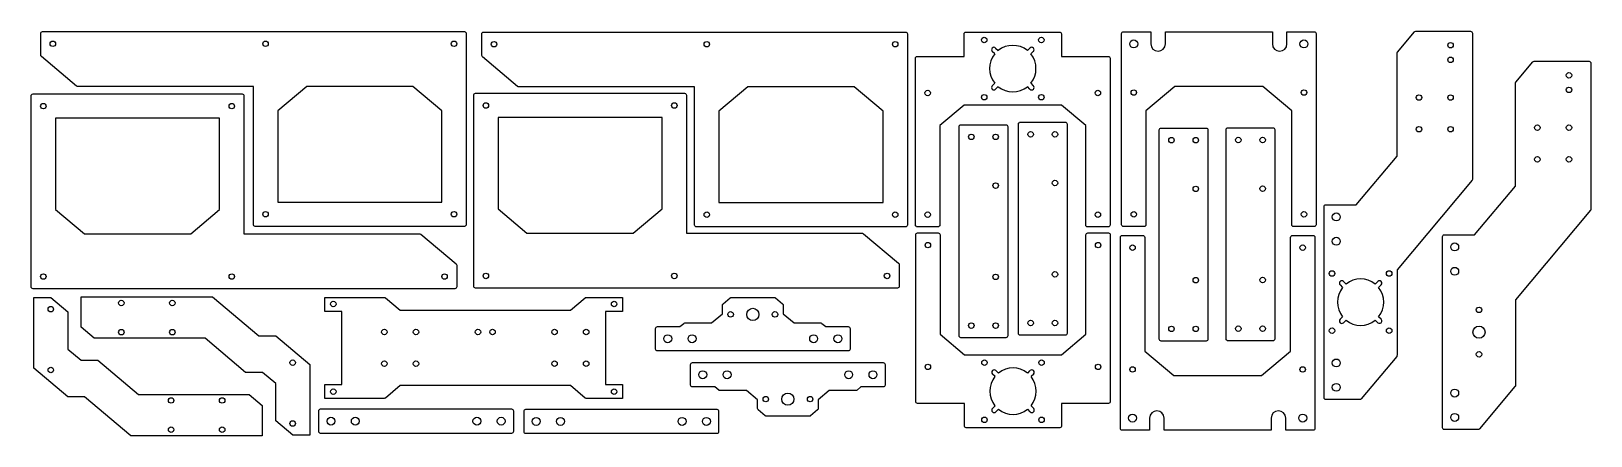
# Model space of a CAD drawing. Header units: millimetres. Extents: x 3 to 1286, y -336 to -4.
import ezdxf

# ---------------------------------------------------------------- set-up
doc = ezdxf.new("R2010")
doc.units = ezdxf.units.MM
doc.layers.get('0').update_dxf_attribs({"linetype": 'CONTINUOUS'})

msp = doc.modelspace()

# ---------------------------------------------------------------- linework, layer by layer
for p, q in [((795.4, -22.6), (793.3, -20.5)), ((796.1, -17.7), (798.2, -19.7)), ((822.2, -19.7), (824.3, -17.7)), ((827.1, -20.5), (825, -22.6)), ((793.3, -48.7), (795.4, -46.6)), ((798.2, -49.4), (796.1, -51.5)), ((824.3, -51.5), (822.2, -49.4)), ((825, -46.6), (827.1, -48.7)), ((795.6, -287.6), (793.5, -285.5)), ((796.4, -282.7), (798.4, -284.7)), ((822.5, -284.7), (824.5, -282.7)), ((827.4, -285.5), (825.3, -287.6)), ((793.5, -313.7), (795.6, -311.6)), ((798.4, -314.4), (796.4, -316.5)), ((824.5, -316.5), (822.5, -314.4)), ((825.3, -311.6), (827.4, -313.7))]:
    msp.add_line(p, q)
for points in [[(359.1, -4.2, -0.414214), (360.6, -5.7), (360.6, -162.7, -0.414214), (359.1, -164.2), (187.1, -164.2, -0.414214), (185.6, -162.7), (185.6, -49.2), (41, -49.2, -0.176327), (40, -48.9), (11.2, -24.7, -0.221695), (10.6, -23.5), (10.6, -5.7, -0.414214), (12.1, -4.2)], [(722, -4.6, -0.414214), (723.5, -6.1), (723.5, -163.1, -0.414214), (722, -164.6), (550, -164.6, -0.414214), (548.5, -163.1), (548.5, -49.6), (403.9, -49.6, -0.176327), (402.9, -49.2), (374.1, -25, -0.221695), (373.5, -23.9), (373.5, -6.1, -0.414214), (375, -4.6)], [(730.2, -26.1, -0.414214), (731.7, -24.6), (770.2, -24.6), (770.2, -6.1, -0.414214), (771.7, -4.6), (848.7, -4.6, -0.414214), (850.2, -6.1), (850.2, -24.6), (888.7, -24.6, -0.414214), (890.2, -26.1), (890.2, -163.1, -0.414214), (888.7, -164.6), (871.7, -164.6, -0.414214), (870.2, -163.1), (870.2, -81.4), (850.2, -64.6), (770.2, -64.6), (750.2, -81.4), (750.2, -163.1, -0.414214), (748.7, -164.6), (731.7, -164.6, -0.414214), (730.2, -163.1)], [(919.7, -162.8, -0.414214), (918.2, -164.3), (901.2, -164.3, -0.414214), (899.7, -162.8), (899.7, -5.8, -0.414214), (901.2, -4.3), (923.7, -4.3), (923.7, -14.3, 1), (935.7, -14.3), (935.7, -4.3), (1023.7, -4.3), (1023.7, -14.3, 1), (1035.7, -14.3), (1035.7, -4.3), (1058.2, -4.3, -0.414214), (1059.7, -5.8), (1059.7, -162.8, -0.414214), (1058.2, -164.3), (1041.2, -164.3, -0.414214), (1039.7, -162.8), (1039.7, -69.3), (1015.9, -49.3), (943.5, -49.3), (919.7, -69.3)], [(1126.3, -22, -0.176327), (1126.7, -21), (1140.5, -4.4, -0.221695), (1141.7, -3.9), (1186.8, -3.9, -0.414214), (1188.3, -5.4), (1188.3, -125.3, -0.176327), (1188, -126.3), (1126.3, -199.8), (1126.3, -270.1, -0.176327), (1126, -271.1), (1096.8, -305.9, -0.221695), (1095.6, -306.4), (1067.8, -306.4, -0.414214), (1066.3, -304.9), (1066.3, -147.9, -0.414214), (1067.8, -146.4), (1092.7, -146.4), (1126.3, -106.4)], [(1223.7, -46.6, -0.176327), (1224, -45.7), (1237.9, -29.1, -0.221695), (1239, -28.6), (1284.2, -28.6, -0.414214), (1285.7, -30.1), (1285.7, -150, -0.176327), (1285.3, -151), (1223.7, -224.4), (1223.7, -294.8, -0.176327), (1223.3, -295.8), (1194.1, -330.6, -0.221695), (1193, -331.1), (1165.2, -331.1, -0.414214), (1163.7, -329.6), (1163.7, -172.6, -0.414214), (1165.2, -171.1), (1190.1, -171.1), (1223.7, -131.1)], [(4.3, -215.4, -0.414214), (2.8, -213.9), (2.8, -56.9, -0.414214), (4.3, -55.4), (176.3, -55.4, -0.414214), (177.8, -56.9), (177.8, -170.4), (322.5, -170.4, -0.176327), (323.4, -170.7), (352.3, -194.9, -0.221695), (352.8, -196.1), (352.8, -213.9, -0.414214), (351.3, -215.4)], [(368.3, -214.9, -0.414214), (366.8, -213.4), (366.8, -56.4, -0.414214), (368.3, -54.9), (540.3, -54.9, -0.414214), (541.8, -56.4), (541.8, -169.9), (686.5, -169.9, -0.176327), (687.4, -170.2), (716.3, -194.4, -0.221695), (716.8, -195.6), (716.8, -213.4, -0.414214), (715.3, -214.9)], [(767.6, -255.7, -0.414214), (766.1, -254.2), (766.1, -82.2, -0.414214), (767.6, -80.7), (804.6, -80.7, -0.414214), (806.1, -82.2), (806.1, -254.2, -0.414214), (804.6, -255.7)], [(816.4, -253.6, -0.414214), (814.9, -252.1), (814.9, -80.1, -0.414214), (816.4, -78.6), (853.4, -78.6, -0.414214), (854.9, -80.1), (854.9, -252.1, -0.414214), (853.4, -253.6)], [(932.2, -258.4, -0.414214), (930.7, -256.9), (930.7, -84.9, -0.414214), (932.2, -83.4), (969.2, -83.4, -0.414214), (970.7, -84.9), (970.7, -256.9, -0.414214), (969.2, -258.4)], [(987.2, -258.2, -0.414214), (985.7, -256.7), (985.7, -84.7, -0.414214), (987.2, -83.2), (1024.2, -83.2, -0.414214), (1025.7, -84.7), (1025.7, -256.7, -0.414214), (1024.2, -258.2)], [(890.4, -308.1, -0.414214), (888.9, -309.6), (850.4, -309.6), (850.4, -328.1, -0.414214), (848.9, -329.6), (771.9, -329.6, -0.414214), (770.4, -328.1), (770.4, -309.6), (731.9, -309.6, -0.414214), (730.4, -308.1), (730.4, -171.1, -0.414214), (731.9, -169.6), (748.9, -169.6, -0.414214), (750.4, -171.1), (750.4, -252.8), (770.4, -269.6), (850.4, -269.6), (870.4, -252.8), (870.4, -171.1, -0.414214), (871.9, -169.6), (888.9, -169.6, -0.414214), (890.4, -171.1)], [(1038.7, -173.2, -0.414214), (1040.2, -171.7), (1057.2, -171.7, -0.414214), (1058.7, -173.2), (1058.7, -330.2, -0.414214), (1057.2, -331.7), (1034.7, -331.7), (1034.7, -321.7, 1), (1022.7, -321.7), (1022.7, -331.7), (934.7, -331.7), (934.7, -321.7, 1), (922.7, -321.7), (922.7, -331.7), (900.2, -331.7, -0.414214), (898.7, -330.2), (898.7, -173.2, -0.414214), (900.2, -171.7), (917.2, -171.7, -0.414214), (918.7, -173.2), (918.7, -266.7), (942.6, -286.7), (1014.9, -286.7), (1038.7, -266.7)], [(1111.1, -214.4), (1113.2, -212.3, 1), (1110.4, -209.5), (1108.3, -211.6, 0.354015), (1084.3, -211.6), (1082.2, -209.5, 1), (1079.4, -212.3), (1081.5, -214.4, 0.354015), (1081.5, -238.4), (1079.4, -240.5, 1), (1082.2, -243.3), (1084.3, -241.3, 0.354015), (1108.3, -241.3), (1110.4, -243.3, 1), (1113.2, -240.5), (1111.1, -238.4, 0.354015)], [(459.3, -305.5, -0.176327), (458.4, -305.2), (446.3, -295), (306.3, -295), (294.2, -305.2, -0.176327), (293.2, -305.5), (244.3, -305.5), (244.3, -294), (258.3, -294), (258.3, -234), (244.3, -234), (244.3, -222.5), (293.2, -222.5, -0.176327), (294.2, -222.9), (306.3, -233), (446.3, -233), (458.4, -222.9, -0.176327), (459.3, -222.5), (489.3, -222.5), (489.3, -234), (475.3, -234), (475.3, -294), (489.3, -294), (489.3, -305.5)], [(652.2, -243.5, -0.176327), (653.2, -243.9), (656.4, -246.5), (674.9, -246.5, -0.414214), (676.4, -248), (676.4, -265, -0.414214), (674.9, -266.5), (517.9, -266.5, -0.414214), (516.4, -265), (516.4, -248, -0.414214), (517.9, -246.5), (536.4, -246.5), (539.5, -243.9, -0.176327), (540.5, -243.5), (562.4, -243.5), (571.4, -236), (571.4, -228.9, -0.221695), (571.9, -227.7), (577.7, -222.9, -0.176327), (578.7, -222.5), (614.1, -222.5, -0.176327), (615, -222.9), (620.8, -227.7, -0.221695), (621.4, -228.9), (621.4, -236), (630.4, -243.5)], [(569.3, -299.1, -0.176327), (568.4, -298.7), (565.2, -296.1), (546.7, -296.1, -0.414214), (545.2, -294.6), (545.2, -277.6, -0.414214), (546.7, -276.1), (703.7, -276.1, -0.414214), (705.2, -277.6), (705.2, -294.6, -0.414214), (703.7, -296.1), (685.2, -296.1), (682.1, -298.7, -0.176327), (681.1, -299.1), (659.2, -299.1), (650.2, -306.6), (650.2, -313.7, -0.221695), (649.7, -314.8), (643.9, -319.7, -0.176327), (642.9, -320.1), (607.5, -320.1, -0.176327), (606.6, -319.7), (600.8, -314.8, -0.221695), (600.2, -313.7), (600.2, -306.6), (591.2, -299.1)], [(399.4, -332.7, -0.414214), (397.9, -334.2), (240.9, -334.2, -0.414214), (239.4, -332.7), (239.4, -315.7, -0.414214), (240.9, -314.2), (397.9, -314.2, -0.414214), (399.4, -315.7)], [(568.2, -332.9, -0.414214), (566.7, -334.4), (409.7, -334.4, -0.414214), (408.2, -332.9), (408.2, -315.9, -0.414214), (409.7, -314.4), (566.7, -314.4, -0.414214), (568.2, -315.9)]]:
    msp.add_lwpolyline(points, format="xyb", close=True)
for points in [[(205.6, -144.2), (340.6, -144.2), (340.6, -69.2), (316.8, -49.2), (229.5, -49.2), (205.6, -69.2)], [(568.5, -144.6), (703.5, -144.6), (703.5, -69.6), (679.7, -49.6), (592.4, -49.6), (568.5, -69.6)], [(157.8, -75.4), (22.8, -75.4), (22.8, -150.4), (46.6, -170.4), (134, -170.4), (157.8, -150.4)], [(521.8, -74.9), (386.8, -74.9), (386.8, -149.9), (410.6, -169.9), (498, -169.9), (521.8, -149.9)], [(43.8, -274.2), (57.7, -274.2), (91, -302.2), (182.1, -302.2), (192.9, -311.2), (192.9, -336.2), (84.9, -336.2), (46.7, -304.2), (32.9, -304.2), (4.9, -280.7), (4.9, -222.7), (18.9, -222.7), (32.9, -234.4), (32.9, -265)], [(193, -284.1), (179.1, -284.1), (145.8, -256.1), (54.6, -256.1), (43.9, -247.1), (43.9, -222.1), (151.9, -222.1), (190.1, -254.1), (203.9, -254.1), (231.9, -277.6), (231.9, -335.6), (217.9, -335.6), (203.9, -323.8), (203.9, -293.2)]]:
    msp.add_lwpolyline(points, close=True)
for centre, radius in [((20.6, -14.2), 2.25), ((195.6, -14.2), 2.25), ((350.6, -14.2), 2.25), ((383.5, -14.6), 2.25), ((558.5, -14.6), 2.25), ((713.5, -14.6), 2.25), ((786.7, -11.1), 2.25), ((833.7, -11.1), 2.25), ((909.7, -14.3), 3.25), ((1049.7, -14.3), 3.25), ((1170.3, -15.4), 2.25), ((1170.3, -27.4), 2.25), ((1267.7, -40.1), 2.25), ((1267.7, -52.1), 2.25), ((12.8, -65.4), 2.25), ((167.8, -65.4), 2.25), ((376.8, -64.9), 2.25), ((531.8, -64.9), 2.25), ((740.2, -54.6), 2.25), ((786.7, -58.1), 2.25), ((833.7, -58.1), 2.25), ((880.2, -54.6), 2.25), ((909.7, -54.3), 2.25), ((1049.7, -54.3), 2.25), ((1144.3, -58.4), 2.25), ((1170.3, -58.4), 2.25), ((776.1, -90.7), 2.25), ((796.1, -90.7), 2.25), ((824.9, -88.6), 2.25), ((844.9, -88.6), 2.25), ((1144.3, -84.4), 2.25), ((1170.3, -84.4), 2.25), ((1241.7, -83.1), 2.25), ((1267.7, -83.1), 2.25), ((940.7, -93.4), 2.25), ((960.7, -93.4), 2.25), ((995.7, -93.2), 2.25), ((1015.7, -93.2), 2.25), ((1241.7, -109.1), 2.25), ((1267.7, -109.1), 2.25), ((844.9, -128.6), 2.25), ((796.1, -130.7), 2.25), ((960.7, -133.4), 2.25), ((1015.7, -133.2), 2.25), ((195.6, -154.2), 2.25), ((350.6, -154.2), 2.25), ((558.5, -154.6), 2.25), ((713.5, -154.6), 2.25), ((740.2, -154.6), 2.25), ((880.2, -154.6), 2.25), ((909.7, -154.3), 2.25), ((1049.7, -154.3), 2.25), ((1076.3, -156.4), 3.25), ((740.4, -179.6), 2.25), ((880.4, -179.6), 2.25), ((908.7, -181.7), 2.25), ((1048.7, -181.7), 2.25), ((1076.3, -176.4), 3.25), ((1173.7, -181.1), 3.25), ((12.8, -205.4), 2.25), ((167.8, -205.4), 2.25), ((342.8, -205.4), 2.25), ((376.8, -204.9), 2.25), ((531.8, -204.9), 2.25), ((706.8, -204.9), 2.25), ((796.1, -205.7), 2.25), ((844.9, -203.6), 2.25), ((1072.8, -202.9), 2.25), ((1119.8, -202.9), 2.25), ((1173.7, -201.1), 3.25), ((960.7, -208.4), 2.25), ((1015.7, -208.2), 2.25), ((18.9, -232.2), 2.25), ((76.9, -227.1), 2.25), ((118.9, -227.1), 2.25), ((251.3, -228), 2.25), ((482.3, -228), 2.25), ((1193.7, -232.8), 2.25), ((578.1, -236.5), 2.25), ((596.4, -236.5), 5), ((614.6, -236.5), 2.25), ((776.1, -245.7), 2.25), ((796.1, -245.7), 2.25), ((824.9, -243.6), 2.25), ((844.9, -243.6), 2.25), ((76.9, -251.1), 2.25), ((118.9, -251.1), 2.25), ((293.3, -251), 2.25), ((319.3, -251), 2.25), ((370.3, -251), 2.25), ((382.3, -251), 2.25), ((433.3, -251), 2.25), ((459.3, -251), 2.25), ((526.4, -256.5), 3.25), ((546.4, -256.5), 3.25), ((646.4, -256.5), 3.25), ((666.4, -256.5), 3.25), ((940.7, -248.4), 2.25), ((960.7, -248.4), 2.25), ((995.7, -248.2), 2.25), ((1015.7, -248.2), 2.25), ((1072.8, -249.9), 2.25), ((1119.8, -249.9), 2.25), ((1193.7, -251.1), 5), ((1193.7, -269.3), 2.25), ((18.9, -282.2), 2.25), ((217.9, -276.1), 2.25), ((293.3, -277), 2.25), ((319.3, -277), 2.25), ((433.3, -277), 2.25), ((459.3, -277), 2.25), ((740.4, -279.6), 2.25), ((786.9, -276.1), 2.25), ((833.9, -276.1), 2.25), ((880.4, -279.6), 2.25), ((908.7, -281.7), 2.25), ((1048.7, -281.7), 2.25), ((1076.3, -276.4), 3.25), ((555.2, -286.1), 3.25), ((575.2, -286.1), 3.25), ((675.2, -286.1), 3.25), ((695.2, -286.1), 3.25), ((1076.3, -296.4), 3.25), ((117.9, -307.2), 2.25), ((159.9, -307.2), 2.25), ((251.3, -300), 2.25), ((482.3, -300), 2.25), ((607, -306.1), 2.25), ((625.2, -306.1), 5), ((643.5, -306.1), 2.25), ((1173.7, -301.1), 3.25), ((908.7, -321.7), 3.25), ((1048.7, -321.7), 3.25), ((1173.7, -321.1), 3.25), ((117.9, -331.2), 2.25), ((159.9, -331.2), 2.25), ((217.9, -326.1), 2.25), ((249.4, -324.2), 3.25), ((269.4, -324.2), 3.25), ((369.4, -324.2), 3.25), ((389.4, -324.2), 3.25), ((418.2, -324.4), 3.25), ((438.2, -324.4), 3.25), ((538.2, -324.4), 3.25), ((558.2, -324.4), 3.25), ((786.9, -323.1), 2.25), ((833.9, -323.1), 2.25)]:
    msp.add_circle(centre, radius)
for centre, radius, start, end in [((810.2, -34.6), 19.1, 141.0106, 218.9894), ((794.7, -19.1), 2, 45, 225), ((810.2, -34.6), 19.1, 51.0106, 128.9894), ((825.7, -19.1), 2, -45, 135), ((810.2, -34.6), 19.1, -38.9894, 38.9894), ((794.7, -50.1), 2, 135, 315), ((810.2, -34.6), 19.1, 231.0106, 308.9894), ((825.7, -50.1), 2, -135, 45), ((794.9, -284.1), 2, 45, 225), ((810.4, -299.6), 19.1, 51.0106, 128.9894), ((825.9, -284.1), 2, -45, 135), ((810.4, -299.6), 19.1, 141.0106, 218.9894), ((810.4, -299.6), 19.1, -38.9894, 38.9894), ((794.9, -315.1), 2, 135, 315), ((810.4, -299.6), 19.1, 231.0106, 308.9894), ((825.9, -315.1), 2, -135, 45)]:
    msp.add_arc(centre, radius, start, end)

doc.saveas('drawing.dxf')
